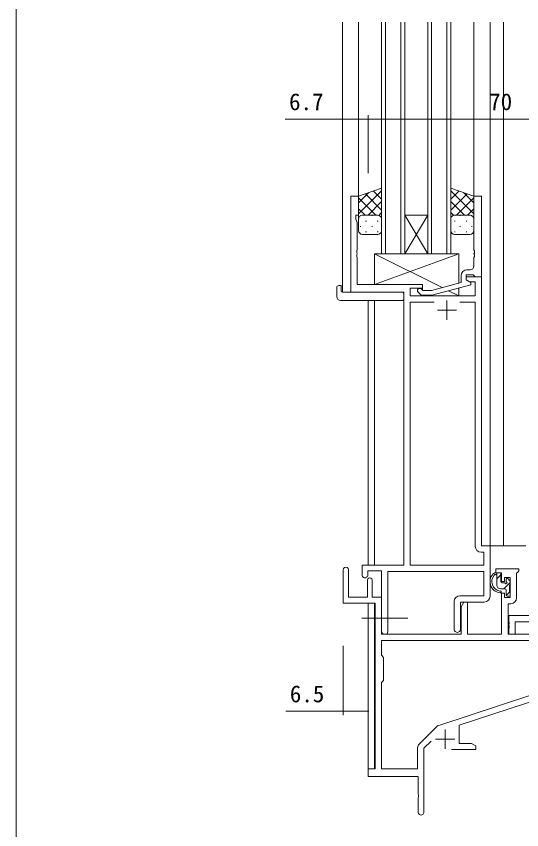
# Model space of a CAD drawing. Units: millimetres, scale not verified. Extents: x -567 to 567, y -403 to 403.
# Drawn here: x -562.7 to -431.2, y -242.4 to -30.8 of the extents above; entities that cross this region are included whole.
import ezdxf
from ezdxf.enums import TextEntityAlignment as Align

# ---------------------------------------------------------------- set-up
doc = ezdxf.new("R2010")
doc.units = ezdxf.units.MM
doc.header["$LTSCALE"] = 2
doc.linetypes.add('CHAIN2', pattern=[12, 9, -1, 1, -1])
for name, color, linetype, lineweight in [('0-1_USER1', 6, 'Continuous', 9), ('0-2_YKK_ZWAK', 2, 'Continuous', 9), ('0-3_YKK_11', 4, 'Continuous', 9), ('0-4_YKK_12', 7, 'Continuous', 9), ('0-5_YKK_13', 7, 'Continuous', 9)]:
    doc.layers.add(name, color=color, linetype=linetype, lineweight=lineweight)
doc.styles.add('ＭＳ ゴシック', font='')
doc.styles.get('ＭＳ ゴシック').set_extended_font_data('MS Gothic')

msp = doc.modelspace()

# ---------------------------------------------------------------- linework, layer by layer
at = {"layer": '0-1_USER1'}
for p, q in [((-471.149, -71.633), (-471.149, -56.584)), ((-471.149, -71.633), (-471.149, -56.584)), ((-471.149, -57.584), (-401.149, -57.584)), ((-477.649, -194.584), (-477.649, -212.584)), ((-471.149, -194.584), (-471.149, -212.584))]:
    msp.add_line(p, q, dxfattribs=at)
for points in [[(-471.149, -57.584), (-477.849, -57.584), (-492.749, -57.584)], [(-471.149, -211.584), (-477.649, -211.584), (-492.549, -211.584)]]:
    msp.add_lwpolyline(points, dxfattribs=at)
for centre, start, end in [((-477.849, -57.584), 0, 180), ((-477.849, -57.584), 180, 0), ((-471.149, -57.584), 0, 180), ((-471.149, -57.584), 0, 180), ((-471.149, -57.584), 180, 0), ((-471.149, -57.584), 180, 0), ((-477.649, -211.584), 0, 180), ((-471.149, -211.584), 0, 180), ((-477.649, -211.584), 180, 0), ((-471.149, -211.584), 180, 0)]:
    msp.add_arc(centre, 0.106, start, end, dxfattribs=at)
at = {"layer": '0-2_YKK_ZWAK'}
for p, q in [((-477.849, -102.584), (-477.849, -32.334)), ((-473.65, -78.08), (-473.65, -32.334)), ((-467.649, -92.584), (-467.649, -32.334)), ((-466.649, -92.584), (-466.649, -32.334)), ((-462.649, -92.584), (-462.649, -32.334)), ((-461.649, -92.584), (-461.649, -32.334)), ((-455.649, -92.584), (-455.649, -32.334)), ((-454.649, -92.584), (-454.649, -32.334)), ((-450.649, -92.584), (-450.649, -32.334)), ((-449.649, -92.584), (-449.649, -32.334)), ((-443.649, -78.069), (-443.649, -32.334)), ((-439.45, -168.584), (-439.449, -32.334)), ((-435.949, -168.584), (-435.949, -32.334)), ((-461.649, -82.584), (-455.649, -82.584)), ((-461.649, -92.584), (-455.649, -82.584)), ((-455.649, -92.584), (-461.649, -82.584)), ((-461.649, -92.584), (-467.649, -92.584)), ((-461.649, -92.584), (-455.649, -92.584)), ((-449.649, -92.584), (-455.649, -92.584)), ((-475.349, -102.584), (-477.849, -102.584)), ((-471.149, -104.772), (-471.149, -173.584)), ((-469.519, -104.772), (-469.519, -173.584)), ((-471.149, -183.484), (-471.149, -226.884)), ((-469.519, -183.514), (-469.519, -226.554))]:
    msp.add_line(p, q, dxfattribs=at)
msp.add_lwpolyline([(-439.75, -168.584), (-435.949, -168.584), (-430.149, -168.584)], dxfattribs=at)
at = {"layer": '0-3_YKK_11'}
for p, q in [((-473.649, -82.216), (-467.649, -76.216)), ((-473.649, -79.387), (-470.944, -76.682)), ((-469.129, -82.584), (-473.649, -78.064)), ((-467.649, -81.235), (-471.888, -76.997)), ((-467.649, -78.407), (-469.767, -76.29)), ((-443.649, -82.216), (-449.649, -76.216)), ((-449.649, -78.407), (-447.532, -76.29)), ((-449.649, -81.235), (-445.411, -76.997)), ((-448.17, -82.584), (-443.649, -78.064)), ((-443.649, -79.387), (-446.354, -76.682)), ((-471.189, -82.584), (-467.649, -79.044)), ((-446.11, -82.584), (-449.649, -79.044)), ((-471.958, -82.584), (-473.649, -80.892)), ((-468.394, -82.617), (-467.649, -81.873)), ((-448.905, -82.617), (-449.649, -81.873)), ((-445.341, -82.584), (-443.649, -80.892)), ((-473.649, -86.584), (-473.649, -83.584)), ((-473.064, -82.674), (-473.029, -82.674)), ((-472.649, -82.584), (-468.649, -82.584)), ((-472.649, -82.584), (-468.649, -82.584)), ((-471.814, -84.089), (-471.614, -84.089)), ((-470.199, -82.674), (-469.999, -82.674)), ((-468.784, -84.089), (-468.584, -84.089)), ((-467.649, -83.584), (-467.649, -86.584)), ((-449.649, -83.584), (-449.649, -86.584)), ((-448.514, -84.089), (-448.714, -84.089)), ((-444.649, -82.584), (-448.649, -82.584)), ((-444.649, -82.584), (-448.649, -82.584)), ((-447.099, -82.674), (-447.299, -82.674)), ((-445.484, -84.089), (-445.684, -84.089)), ((-444.235, -82.674), (-444.269, -82.674)), ((-443.649, -86.584), (-443.649, -83.584)), ((-473.229, -85.504), (-473.029, -85.504)), ((-470.199, -85.504), (-469.999, -85.504)), ((-447.099, -85.504), (-447.299, -85.504)), ((-444.069, -85.504), (-444.269, -85.504)), ((-468.649, -87.584), (-472.649, -87.584)), ((-471.814, -86.919), (-471.614, -86.919)), ((-468.784, -86.919), (-468.584, -86.919)), ((-448.514, -86.919), (-448.714, -86.919)), ((-448.649, -87.584), (-444.649, -87.584)), ((-445.484, -86.919), (-445.684, -86.919)), ((-451.871, -101.423), (-469.55, -92.584)), ((-479.337, -103.772), (-479.337, -101.396)), ((-478.15, -102.284), (-478.15, -101.392)), ((-477.85, -102.584), (-462.35, -102.584)), ((-461.85, -103.084), (-461.85, -103.772)), ((-447.55, -103.584), (-450.254, -102.232)), ((-478.337, -104.772), (-462.35, -104.772)), ((-461.85, -103.772), (-461.85, -104.272)), ((-436.979, -175.584), (-438.279, -175.584)), ((-437.679, -178.784), (-437.679, -175.584)), ((-437.679, -177.157), (-436.679, -176.157)), ((-436.679, -177.884), (-436.679, -175.884)), ((-435.279, -177.384), (-435.279, -177.723)), ((-434.267, -177.672), (-434.767, -177.172)), ((-435.579, -179.784), (-436.679, -179.784)), ((-435.74, -178.184), (-436.379, -178.184)), ((-435.817, -179.784), (-434.179, -178.147)), ((-434.379, -180.684), (-434.379, -178.684)), ((-434.179, -178.484), (-434.179, -177.884)), ((-435.279, -180.084), (-435.279, -181.384)), ((-435.265, -181.477), (-434.379, -180.592)), ((-434.979, -181.684), (-434.479, -181.684)), ((-434.179, -181.384), (-434.179, -180.884))]:
    msp.add_line(p, q, dxfattribs=at)
at = {"layer": '0-3_YKK_11', "linetype": 'CHAIN2'}
msp.add_line((-472.849, -187.384), (-460.862, -187.384), dxfattribs=at)
at = {"layer": '0-3_YKK_11'}
for points in [[(-467.649, -83.584), (-467.649, -75.584), (-473.649, -77.584), (-473.649, -83.584)], [(-449.649, -83.584), (-449.649, -75.584), (-443.649, -77.584), (-443.649, -83.584)], [(-469.55, -100.584), (-469.55, -92.584), (-447.55, -92.584), (-447.55, -100.265)], [(-457.05, -102.035), (-457.05, -100.584), (-469.55, -100.584), (-447.55, -92.584)], [(-478.337, -100.892), (-478.15, -100.892), (-478.15, -101.392)], [(-447.55, -101.507), (-447.55, -103.584), (-457.05, -103.584), (-457.05, -103.384)]]:
    msp.add_lwpolyline(points, dxfattribs=at)
for centre, radius, start, end in [((-472.649, -83.584), 1, 89.9999, 179.9999), ((-472.649, -83.584), 1, 89.9999, 179.9999), ((-468.649, -83.584), 1, 359.9999, 89.9999), ((-468.649, -83.584), 1, 359.9999, 89.9999), ((-448.649, -83.584), 1, 90.0001, 180.0001), ((-448.649, -83.584), 1, 90.0001, 180.0001), ((-444.649, -83.584), 1, 0.0001, 90.0001), ((-444.649, -83.584), 1, 0.0001, 90.0001), ((-472.649, -86.584), 1, 179.9999, 269.9999), ((-468.649, -86.584), 1, 269.9999, 359.9999), ((-448.649, -86.584), 1, 180.0001, 270.0001), ((-444.649, -86.584), 1, 270.0001, 0.0001), ((-478.873, -101.38), 0.462, 136.9505, 182.04653), ((-478.567, -102.022), 1.153, 78.49471, 123.87699), ((-477.85, -102.284), 0.3, 180, 270), ((-462.35, -103.084), 0.5, 0, 90), ((-478.337, -103.772), 1, 180, 269.99494), ((-462.35, -104.272), 0.5, 269.9989, 0), ((-436.565, -177.905), 2.885, 126.45193, 263.90389), ((-436.979, -175.884), 0.3, 0, 90), ((-436.48, -177.871), 2.504, 139.45806, 259.25217), ((-438.54, -175.988), 0.3, 301.6219, 336.95039), ((-438.079, -176.184), 0.2, 36.8699, 156.95039), ((-437.679, -175.884), 0.3, 216.8699, 270), ((-434.979, -177.384), 0.3, 45, 180), ((-434.979, -177.723), 0.3, 180, 236.94427), ((-434.479, -177.884), 0.3, 0, 45), ((-436.679, -178.784), 1, 180, 270), ((-436.379, -177.884), 0.3, 180, 270), ((-435.74, -178.484), 0.3, 33.05573, 90), ((-435.579, -180.084), 0.3, 0, 90), ((-435.279, -178.184), 0.25, 213.05573, 56.94427), ((-434.379, -178.484), 0.2, 270, 0), ((-436.801, -180.534), 0.25, 253.6388, 125.58163), ((-434.979, -181.384), 0.3, 180, 270), ((-434.479, -181.384), 0.3, 270, 0), ((-434.379, -180.884), 0.2, 0, 90)]:
    msp.add_arc(centre, radius, start, end, dxfattribs=at)
at = {"layer": '0-4_YKK_12'}
for p, q in [((-444.65, -96.784), (-445.45, -96.784)), ((-454, -105.214), (-460.22, -105.214)), ((-454, -105.214), (-460.22, -105.214)), ((-450.65, -104.784), (-450.65, -109.784)), ((-450.65, -104.784), (-450.65, -109.784)), ((-453.15, -107.284), (-448.15, -107.284)), ((-453.15, -107.284), (-448.15, -107.284)), ((-471.349, -177.484), (-471.349, -181.884)), ((-448.78, -183.054), (-448.78, -190.269)), ((-448.78, -183.054), (-448.78, -190.269)), ((-422.819, -193.214), (-467.719, -193.214)), ((-457.84, -220.075), (-453.402, -215.636)), ((-451.149, -216.384), (-451.149, -221.384)), ((-453.649, -218.884), (-448.649, -218.884))]:
    msp.add_line(p, q, dxfattribs=at)
for points in [[(-439.45, -181.684), (-439.45, -168.584), (-441.65, -168.584), (-441.65, -98.584), (-445.65, -98.584), (-445.65, -99.384), (-444.784, -99.884), (-443.28, -99.884), (-443.28, -103.584), (-460.22, -103.584), (-460.22, -101.584), (-457.05, -101.584), (-457.05, -100.584), (-474.02, -100.584), (-474.02, -93.542), (-474.14, -93.359), (-474.14, -92.809), (-474.02, -92.626), (-474.02, -92.542), (-474.14, -92.359), (-474.14, -91.809), (-474.02, -91.626), (-474.02, -84.495), (-474.35, -83.589), (-474.35, -82.584), (-473.65, -82.584), (-473.65, -77.584), (-475.65, -77.584), (-475.65, -102.584), (-461.85, -102.584)], [(-439.45, -181.684), (-439.45, -168.584), (-441.65, -168.584), (-441.65, -98.584), (-445.65, -98.584), (-445.65, -99.384), (-444.784, -99.884), (-443.28, -99.884), (-443.28, -103.584), (-460.22, -103.584), (-460.22, -101.584), (-457.05, -101.584), (-457.05, -100.584), (-474.02, -100.584), (-474.02, -93.542), (-474.14, -93.359), (-474.14, -92.809), (-474.02, -92.626), (-474.02, -92.542), (-474.14, -92.359), (-474.14, -91.809), (-474.02, -91.626), (-474.02, -84.495), (-474.35, -83.589), (-474.35, -82.584), (-473.65, -82.584), (-473.65, -77.584), (-475.65, -77.584), (-475.65, -102.584), (-461.85, -102.584)], [(-441.65, -98.584), (-441.65, -77.584), (-443.65, -77.584), (-443.65, -91.626), (-443.53, -91.809), (-443.53, -92.359), (-443.65, -92.542), (-443.65, -92.626), (-443.53, -92.809), (-443.53, -93.359), (-443.65, -93.542), (-443.65, -95.784)], [(-458.174, -102.608), (-457.398, -103.384), (-454.553, -103.384), (-444.45, -100.677), (-444.45, -100.077), (-445.65, -99.384), (-445.65, -98.084), (-443.85, -98.084), (-443.65, -98.284), (-443.35, -98.584), (-441.65, -98.584)], [(-446.95, -98.284), (-446.95, -100.104), (-454.711, -102.184), (-456.901, -102.184), (-457.325, -101.76)], [(-461.85, -102.584), (-461.85, -173.584), (-472.75, -173.584), (-472.75, -176.134)], [(-461.85, -102.584), (-461.85, -173.584), (-472.75, -173.584), (-472.75, -176.134)], [(-454, -105.214), (-460.22, -105.214), (-460.22, -173.584), (-441.08, -173.584), (-441.08, -170.214), (-441.78, -170.214)], [(-454, -105.214), (-460.22, -105.214), (-460.22, -173.584), (-441.08, -173.584), (-441.08, -170.214), (-441.78, -170.214)], [(-443.28, -168.714), (-443.28, -105.214), (-447.299, -105.214)], [(-443.28, -168.714), (-443.28, -105.214), (-447.299, -105.214)], [(-477.649, -174.784), (-477.649, -183.484), (-469.349, -183.484), (-469.349, -226.584), (-471.149, -226.584), (-471.149, -228.584), (-458.149, -228.584), (-458.149, -233.126), (-458.029, -233.309), (-458.029, -233.859), (-458.149, -234.042), (-458.149, -237.834)], [(-471.349, -177.484), (-471.349, -181.884), (-476.249, -181.884), (-476.249, -174.784)], [(-471.25, -176.134), (-471.25, -175.084), (-467.65, -175.084), (-467.65, -190.769)], [(-471.25, -176.134), (-471.25, -175.084), (-467.65, -175.084), (-467.65, -190.769)], [(-432.549, -182.114), (-432.549, -175.684), (-432.249, -175.384), (-431.949, -175.084), (-431.949, -174.584), (-437.949, -174.584), (-437.949, -175.584), (-436.449, -175.584), (-436.449, -177.884), (-435.649, -177.884), (-435.649, -176.784), (-434.179, -176.784), (-434.179, -181.984), (-435.649, -181.984), (-435.649, -180.884), (-436.449, -180.884), (-436.449, -191.584), (-445.319, -191.584), (-445.319, -183.184), (-446.249, -183.184), (-446.949, -184.396), (-446.949, -191.584), (-467.649, -191.584), (-467.649, -181.884), (-470.149, -181.884), (-470.149, -177.484)], [(-466.02, -190.769), (-466.02, -175.214), (-441.08, -175.214), (-441.08, -181.554), (-447.28, -181.554)], [(-466.02, -190.769), (-466.02, -175.214), (-441.08, -175.214), (-441.08, -181.554), (-447.28, -181.554)], [(-447.15, -190.269), (-447.15, -183.184), (-440.95, -183.184)], [(-447.15, -190.269), (-447.15, -183.184), (-440.95, -183.184)], [(-434.749, -191.584), (-434.749, -183.614), (-434.049, -183.614)], [(-424.349, -186.684), (-434.549, -186.684), (-434.549, -188.226), (-434.429, -188.409), (-434.429, -188.959), (-434.549, -189.142), (-434.549, -189.226), (-434.429, -189.409), (-434.429, -189.959), (-434.549, -190.142), (-434.549, -191.584), (-432.919, -191.584), (-432.919, -188.314), (-424.349, -188.314)], [(-422.649, -191.584), (-434.749, -191.584)], [(-422.819, -193.214), (-467.719, -193.214), (-467.719, -197.014), (-467.149, -197.584), (-467.149, -203.584), (-467.719, -204.154), (-467.719, -226.584), (-458.279, -226.584), (-458.279, -221.135)], [(-452.81, -215.272), (-420.649, -204.684), (-420.649, -202.884)], [(-449.499, -221.584), (-443.149, -221.584), (-443.149, -220.584), (-444.241, -219.954), (-447.449, -219.954), (-447.449, -215.223), (-421.222, -206.589)], [(-456.649, -237.834), (-456.649, -221.189), (-454.798, -219.337)]]:
    msp.add_lwpolyline(points, dxfattribs=at)
for centre, radius, start, end in [((-445.45, -98.284), 1.5, 90.00001, 179.99999), ((-444.65, -95.784), 1, 270.00001, 359.99999), ((-457.75, -102.184), 0.6, 44.99999, 225.00001), ((-441.78, -168.714), 1.5, 180.00001, 269.99999), ((-441.78, -168.714), 1.5, 180.00001, 269.99999), ((-476.949, -174.784), 0.7, 359.99999, 180.00001), ((-472, -176.134), 0.75, 179.99999, 0.00001), ((-472, -176.134), 0.75, 179.99999, 0.00001), ((-470.749, -177.484), 0.6, 359.99999, 180.00001), ((-447.28, -183.054), 1.5, 90.00001, 179.99999), ((-447.28, -183.054), 1.5, 90.00001, 179.99999), ((-440.95, -181.684), 1.5, 270.00001, 359.99999), ((-440.95, -181.684), 1.5, 270.00001, 359.99999), ((-434.049, -182.114), 1.5, 270.00001, 359.99999), ((-447.965, -190.269), 0.815, 179.99999, 0.00001), ((-447.965, -190.269), 0.815, 179.99999, 0.00001), ((-466.835, -190.769), 0.815, 179.99999, 0.00001), ((-466.835, -190.769), 0.815, 179.99999, 0.00001), ((-452.341, -216.697), 1.5, 108.22315, 134.99999), ((-456.779, -221.135), 1.5, 134.99999, 179.99998), ((-457.399, -237.834), 0.75, 179.99999, 0.00001)]:
    msp.add_arc(centre, radius, start, end, dxfattribs=at)
at = {"layer": '0-5_YKK_13'}
msp.add_line((-562.726, -351), (-562.726, 399), dxfattribs=at)

# ---------------------------------------------------------------- texts
at = {"layer": '0-1_USER1', "style": 'ＭＳ ゴシック'}
for s, p in [('6.7', (-491.749, -56.584)), ('70', (-439.669, -56.584)), ('6.5', (-491.549, -210.584))]:
    msp.add_text(s, height=4.399, dxfattribs=at).set_placement(p, align=Align.BOTTOM_LEFT)

doc.saveas('drawing.dxf')
